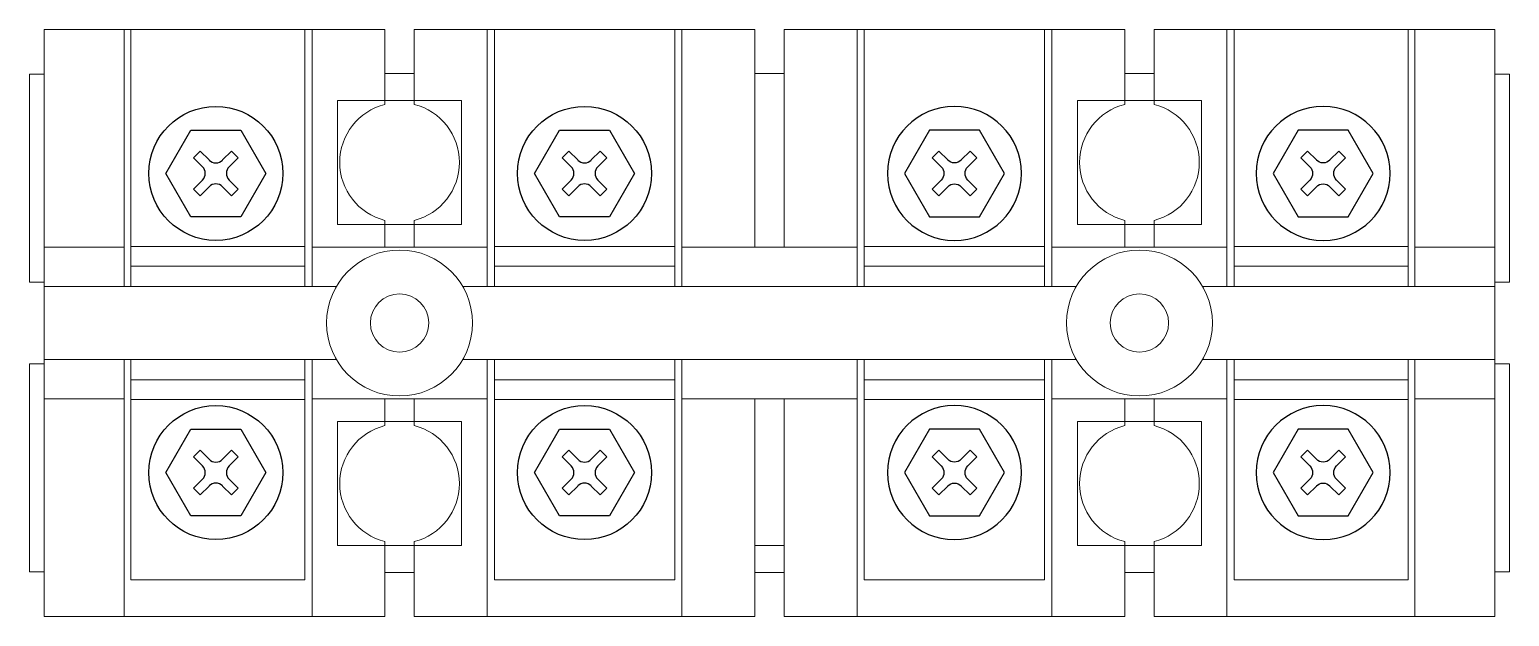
# Model space of a CAD drawing. Header units: millimetres. Extents: x 0 to 140, y 0 to 56.
import ezdxf

# ---------------------------------------------------------------- set-up
doc = ezdxf.new("R2010")
doc.units = ezdxf.units.MM
doc.layers.add('3', color=3, linetype='Continuous')
doc.layers.add('hw_VTP', color=7, linetype='Continuous', lineweight=13)

# ---------------------------------------------------------------- blocks, each defined once
blk = doc.blocks.new('1')
at = {"layer": '3'}
for p, q in [((-1.53, 1.07), (-1.07, 1.53)), ((-1.53, 1.07), (-0.92, 0.46)), ((-1.07, 1.53), (-0.46, 0.92)), ((0.46, 0.92), (1.07, 1.53)), ((0.92, 0.46), (1.53, 1.07)), ((1.07, 1.53), (1.53, 1.07)), ((-1.53, -1.07), (-0.92, -0.46)), ((-1.07, -1.53), (-0.46, -0.92)), ((0.46, -0.92), (1.07, -1.53)), ((0.92, -0.46), (1.53, -1.07)), ((-1.53, -1.07), (-1.07, -1.53)), ((1.07, -1.53), (1.53, -1.07))]:
    blk.add_line(p, q, dxfattribs=at)
blk.add_lwpolyline([(-1.71, -2.97), (-3.43, 0), (-1.71, 2.97), (1.71, 2.97), (3.43, 0), (1.71, -2.97)], close=True, dxfattribs=at)
blk.add_circle((0, 0), 4.59, dxfattribs=at)
for centre, start, end in [((-1.37, 0), 315, 45), ((0, 1.37), 225, 315), ((1.37, 0), 135, 225), ((0, -1.37), 45, 135)]:
    blk.add_arc(centre, 0.648, start, end, dxfattribs=at)
blk = doc.blocks.new('CD_4P-100A')
at = {"layer": 'hw_VTP', "linetype": 'Continuous'}
for p, q in [((-33.62, 27.75), (-33.62, -27.75)), ((-1.38, 27.75), (-33.62, 27.75)), ((-26.05, 27.75), (-26.05, 3.45)), ((-25.43, 27.75), (-25.43, 3.45)), ((-8.97, 27.75), (-8.97, 3.45)), ((-8.28, 27.75), (-8.28, 3.45)), ((-1.38, 27.75), (-1.38, 20.68)), ((33.62, 27.75), (1.38, 27.75)), ((1.38, 27.75), (1.38, 20.68)), ((8.28, 27.75), (8.28, 3.45)), ((8.97, 27.75), (8.97, 3.45)), ((26.03, 27.75), (26.03, 3.45)), ((26.72, 27.75), (26.72, 3.45)), ((33.62, 27.75), (33.62, 9.7)), ((36.38, 27.75), (68.62, 27.75)), ((36.38, 27.75), (36.38, 9.7)), ((43.28, 27.75), (43.28, 3.45)), ((43.97, 27.75), (43.97, 3.45)), ((61.03, 27.75), (61.03, 3.45)), ((61.72, 27.75), (61.72, 3.45)), ((68.62, 27.75), (68.62, 20.68)), ((71.38, 27.75), (103.62, 27.75)), ((71.38, 27.75), (71.38, 20.68)), ((78.28, 27.75), (78.28, 3.45)), ((78.97, 27.75), (78.97, 3.45)), ((95.43, 27.75), (95.43, 3.45)), ((96.05, 27.75), (96.05, 3.45)), ((103.62, 27.75), (103.62, -27.75)), ((-35, 3.87), (-35, 23.54)), ((-35, 23.54), (-33.62, 23.54)), ((-1.38, 23.61), (1.38, 23.61)), ((35, 23.61), (33.62, 23.61)), ((35, 23.61), (36.38, 23.61)), ((71.38, 23.61), (68.62, 23.61)), ((105, 23.54), (103.62, 23.54)), ((105, 3.87), (105, 23.54)), ((1.38, 21.05), (-1.38, 21.05)), ((68.62, 21.05), (71.38, 21.05)), ((-1.38, 9.7), (-1.38, 7.18)), ((1.38, 9.7), (1.38, 7.18)), ((33.62, 9.7), (33.62, 7.18)), ((36.38, 9.7), (36.38, 7.18)), ((68.62, 9.7), (68.62, 7.18)), ((71.38, 9.7), (71.38, 7.18)), ((-26.05, 7.18), (-33.62, 7.18)), ((-25.43, 7.25), (-8.97, 7.25)), ((-8.28, 7.18), (8.28, 7.18)), ((8.97, 7.25), (26.03, 7.25)), ((35, 7.18), (26.72, 7.18)), ((35, 7.18), (43.28, 7.18)), ((61.03, 7.25), (43.97, 7.25)), ((78.28, 7.18), (61.72, 7.18)), ((95.43, 7.25), (78.97, 7.25)), ((96.05, 7.18), (103.62, 7.18)), ((-25.43, 5.38), (-8.97, 5.38)), ((8.97, 5.38), (26.03, 5.38)), ((61.03, 5.38), (43.97, 5.38)), ((95.43, 5.38), (78.97, 5.38)), ((-33.62, 3.87), (-35, 3.87)), ((-33.62, 3.45), (-5.98, 3.45)), ((5.98, 3.45), (35, 3.45)), ((64.02, 3.45), (35, 3.45)), ((103.62, 3.45), (75.98, 3.45)), ((103.62, 3.87), (105, 3.87)), ((-35, -23.54), (-35, -3.87)), ((-33.62, -3.87), (-35, -3.87)), ((-33.62, -3.45), (-5.98, -3.45)), ((-26.05, -3.45), (-26.05, -27.75)), ((-25.43, -3.45), (-25.43, -24.3)), ((-8.97, -3.45), (-8.97, -24.3)), ((-8.28, -3.45), (-8.28, -27.75)), ((5.98, -3.45), (35, -3.45)), ((8.28, -3.45), (8.28, -27.75)), ((8.97, -3.45), (8.97, -24.3)), ((26.03, -3.45), (26.03, -24.3)), ((26.72, -3.45), (26.72, -27.75)), ((64.02, -3.45), (35, -3.45)), ((43.28, -3.45), (43.28, -27.75)), ((43.97, -3.45), (43.97, -24.3)), ((61.03, -3.45), (61.03, -24.3)), ((61.72, -3.45), (61.72, -27.75)), ((103.62, -3.45), (75.98, -3.45)), ((78.28, -3.45), (78.28, -27.75)), ((78.97, -3.45), (78.97, -24.3)), ((95.43, -3.45), (95.43, -24.3)), ((96.05, -3.45), (96.05, -27.75)), ((103.62, -3.87), (105, -3.87)), ((105, -23.54), (105, -3.87)), ((-25.43, -5.38), (-8.97, -5.38)), ((8.97, -5.38), (26.03, -5.38)), ((61.03, -5.38), (43.97, -5.38)), ((95.43, -5.38), (78.97, -5.38)), ((-26.05, -7.18), (-33.62, -7.18)), ((-25.43, -7.25), (-8.97, -7.25)), ((-8.28, -7.18), (8.28, -7.18)), ((-1.38, -9.7), (-1.38, -7.18)), ((1.38, -9.7), (1.38, -7.18)), ((8.97, -7.25), (26.03, -7.25)), ((35, -7.18), (26.72, -7.18)), ((33.62, -20.68), (33.62, -7.18)), ((35, -7.18), (43.28, -7.18)), ((36.38, -20.68), (36.38, -7.18)), ((61.03, -7.25), (43.97, -7.25)), ((78.28, -7.18), (61.72, -7.18)), ((68.62, -9.7), (68.62, -7.18)), ((71.38, -9.7), (71.38, -7.18)), ((95.43, -7.25), (78.97, -7.25)), ((96.05, -7.18), (103.62, -7.18)), ((-1.38, -27.75), (-1.38, -20.68)), ((1.38, -27.75), (1.38, -20.68)), ((33.62, -27.75), (33.62, -20.68)), ((36.38, -27.75), (36.38, -20.68)), ((68.62, -27.75), (68.62, -20.68)), ((71.38, -27.75), (71.38, -20.68)), ((1.38, -21.05), (-1.38, -21.05)), ((35, -21.05), (33.62, -21.05)), ((35, -21.05), (36.38, -21.05)), ((68.62, -21.05), (71.38, -21.05)), ((-35, -23.54), (-33.62, -23.54)), ((-1.38, -23.61), (1.38, -23.61)), ((35, -23.61), (33.62, -23.61)), ((35, -23.61), (36.38, -23.61)), ((71.38, -23.61), (68.62, -23.61)), ((105, -23.54), (103.62, -23.54)), ((-25.43, -24.3), (-8.97, -24.3)), ((8.97, -24.3), (26.03, -24.3)), ((61.03, -24.3), (43.97, -24.3)), ((95.43, -24.3), (78.97, -24.3)), ((-33.62, -27.75), (-1.38, -27.75)), ((1.38, -27.75), (33.62, -27.75)), ((68.62, -27.75), (36.38, -27.75)), ((103.62, -27.75), (71.38, -27.75))]:
    blk.add_line(p, q, dxfattribs=at)
for points in [[(-1.38, 21.05), (-5.87, 21.05), (-5.87, 9.32), (5.87, 9.32), (5.87, 21.05), (1.38, 21.05)], [(71.38, 21.05), (75.87, 21.05), (75.87, 9.32), (64.13, 9.32), (64.13, 21.05), (68.62, 21.05)], [(-1.38, -21.05), (-5.87, -21.05), (-5.87, -9.32), (5.87, -9.32), (5.87, -21.05), (1.38, -21.05)], [(71.38, -21.05), (75.87, -21.05), (75.87, -9.32), (64.13, -9.32), (64.13, -21.05), (68.62, -21.05)]]:
    blk.add_lwpolyline(points, dxfattribs=at)
for centre, radius in [((0, 0), 6.9), ((70, 0), 6.9), ((0, 0), 2.76), ((70, 0), 2.76)]:
    blk.add_circle(centre, radius, dxfattribs=at)
for centre, start, end in [((0, 15.19), 104.117, 255.883), ((0, 15.19), 284.117, 75.883), ((70, 15.19), 104.117, 255.883), ((70, 15.19), 284.117, 75.883), ((0, -15.19), 104.117, 255.883), ((0, -15.19), 284.117, 75.883), ((70, -15.19), 104.117, 255.883), ((70, -15.19), 284.117, 75.883)]:
    blk.add_arc(centre, 5.66, start, end, dxfattribs=at)
at = {"layer": 'hw_VTP', "color": 0, "linetype": 'ByBlock'}
for p in [(-26.05, 27.75), (-8.28, 27.75), (78.28, 27.75), (96.05, 27.75)]:
    blk.add_point(p, dxfattribs=at)
at = {"layer": 'hw_VTP'}
for p, xscale, yscale, zscale in [((-17.38, 14.15), 1.380597014925569, 1.380597014925569, 1.380597014925569), ((17.5, 14.15), 1.380597014925569, 1.380597014925569, 1.380597014925569), ((52.5, 14.15), -1.380597014925569, 1.380597014925377, 1.380597014925379), ((87.38, 14.15), -1.380597014925569, 1.380597014925377, 1.380597014925379), ((-17.38, -14.15), 1.380597014925569, 1.380597014925569, 1.380597014925569), ((17.5, -14.15), 1.380597014925569, 1.380597014925569, 1.380597014925569), ((52.5, -14.15), -1.380597014925569, 1.380597014925377, 1.380597014925379), ((87.38, -14.15), -1.380597014925569, 1.380597014925377, 1.380597014925379)]:
    blk.add_blockref('1', p, dxfattribs=dict(at, xscale=xscale, yscale=yscale, zscale=zscale))

msp = doc.modelspace()

# ---------------------------------------------------------------- block references
at = {"color": 3}
msp.add_blockref('CD_4P-100A', (35, 27.75), dxfattribs=at)

doc.saveas('drawing.dxf')
